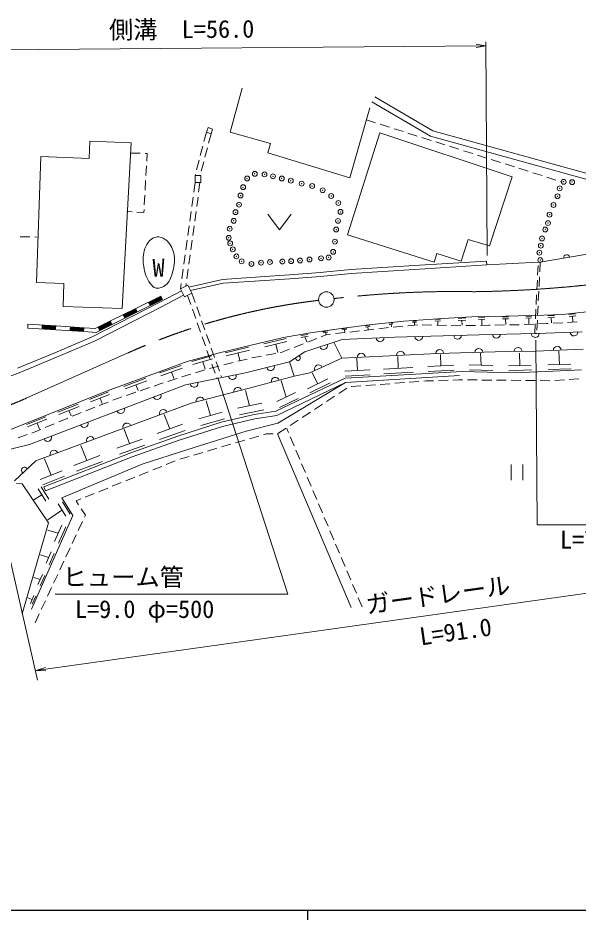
# Model space of a CAD drawing. Units: millimetres, scale not verified. Extents: x 40000 to 680000, y 20000 to 380000.
# Drawn here: x 138168 to 195986, y 204000 to 296915 of the extents above; entities that cross this region are included whole.
import ezdxf
from ezdxf.enums import TextEntityAlignment as Align

# ---------------------------------------------------------------- set-up
doc = ezdxf.new("R2010")
doc.units = ezdxf.units.MM
doc.header["$LTSCALE"] = 1000
doc.header["$PDMODE"] = 32
doc.header["$PDSIZE"] = 500
doc.linetypes.add('CHAIN', pattern=[18.5, 12, -1.5, 3.5, -1.5])
for name, color, linetype, lineweight in [('M-BGD', 7, 'Continuous', 13), ('M-BMK', 2, 'CHAIN', 13), ('M-BMK-SRVR', 3, 'Continuous', 13), ('M-STR-HTXT', 7, 'Continuous', 13), ('M-TTL-BAND', 7, 'Continuous', 25)]:
    doc.layers.add(name, color=color, linetype=linetype, lineweight=lineweight)
doc.layers.add('M-BGD-HTXT', color=7, linetype='Continuous')
doc.styles.add('ＭＳ ゴシック', font='')
doc.styles.get('ＭＳ ゴシック').set_extended_font_data('MS Gothic')

# ---------------------------------------------------------------- blocks, each defined once
blk = doc.blocks.new('田')
at = {"color": 7, "linetype": 'Continuous', "lineweight": 13}
for p, q in [((-0.75, 2), (-0.75, 0)), ((0.75, 0), (0.75, 2))]:
    blk.add_line(p, q, dxfattribs=at)
blk = doc.blocks.new('畑')
at = {"color": 7, "linetype": 'Continuous', "lineweight": 13}
for p, q in [((-1.5, 2), (0, 0)), ((0, 0), (1.5, 2))]:
    blk.add_line(p, q, dxfattribs=at)
blk = doc.blocks.new('open_arrow')
at = {"color": 0, "linetype": 'Continuous', "lineweight": -2}
blk.add_lwpolyline([(7.5, 1.25), (0, 0), (7.5, -1.25)], dxfattribs=at)

msp = doc.modelspace()

# ---------------------------------------------------------------- linework, layer by layer
at = {"layer": 'M-BGD'}
for p, q in [((160018, 285169), (161286, 289691)), ((180696, 284731), (174626, 288290)), ((180932, 285288), (174929, 288808)), ((174430, 287651), (172359, 280457)), ((174072, 286422), (175025, 286120)), ((157587, 285164), (157749, 285637)), ((157749, 285637), (158222, 285475)), ((158222, 285475), (158060, 285002)), ((175502, 285969), (176455, 285667)), ((176932, 285515), (177885, 285213)), ((202496, 279323), (180932, 285288)), ((157587, 285164), (157335, 284196)), ((158060, 285002), (157587, 285164)), ((158060, 285002), (157808, 284034)), ((164174, 283975), (160018, 285169)), ((172134, 274589), (175463, 285081)), ((175463, 285081), (189109, 280554)), ((178361, 285062), (179315, 284760)), ((179791, 284609), (180745, 284307)), ((202294, 278756), (180696, 284731)), ((145562, 284217), (145501, 282458)), ((149815, 284046), (145562, 284217)), ((148889, 266979), (149815, 284046)), ((157209, 283712), (156957, 282745)), ((157682, 283550), (157430, 282583)), ((163905, 283029), (164174, 283975)), ((181221, 284155), (182174, 283853)), ((182651, 283702), (183604, 283400)), ((140519, 282642), (140065, 269658)), ((145501, 282458), (140519, 282642)), ((149769, 283007), (150769, 282982)), ((149769, 283007), (150769, 282982)), ((151269, 282969), (151481, 282964)), ((151269, 282969), (151481, 282964)), ((151481, 282964), (151437, 282178)), ((151481, 282964), (151437, 282178)), ((172359, 280457), (163905, 283029)), ((184081, 283249), (185034, 282947)), ((185511, 282795), (186464, 282493)), ((151408, 281679), (151351, 280680)), ((151408, 281679), (151351, 280680)), ((156831, 282261), (156578, 281293)), ((157304, 282099), (157051, 281131)), ((186941, 282342), (187894, 282040)), ((188370, 281889), (189324, 281586)), ((156452, 280809), (156418, 280677)), ((156418, 280677), (156994, 280677)), ((156418, 279964), (156418, 280677)), ((156994, 280677), (156994, 279964)), ((189800, 281435), (190753, 281133)), ((191230, 280982), (192183, 280680)), ((151323, 280181), (151266, 279183)), ((151323, 280181), (151266, 279183)), ((156418, 279964), (156281, 278973)), ((156994, 279964), (156418, 279964)), ((156922, 279964), (156786, 278973)), ((189109, 280554), (186764, 273455)), ((192660, 280529), (193613, 280226)), ((194090, 280075), (194302, 280008)), ((151238, 278683), (151181, 277685)), ((151238, 278683), (151181, 277685)), ((156213, 278478), (156077, 277487)), ((156718, 278478), (156582, 277487)), ((149927, 276949), (149396, 276971)), ((149927, 276949), (149396, 276971)), ((151137, 276897), (150427, 276927)), ((151137, 276897), (150427, 276927)), ((151153, 277186), (151137, 276897)), ((151153, 277186), (151137, 276897)), ((156009, 276992), (155873, 276001)), ((156514, 276992), (156377, 276001)), ((155805, 275506), (155668, 274515)), ((156309, 275506), (156173, 274515)), ((138390, 274391), (139390, 274372)), ((138390, 274391), (139390, 274372)), ((139890, 274362), (140155, 274357)), ((139890, 274362), (140155, 274357)), ((181047, 271763), (172134, 274589)), ((184549, 274113), (183838, 271871)), ((186764, 273455), (184549, 274113)), ((155600, 274020), (155464, 273029)), ((156105, 274020), (155969, 273029)), ((155396, 272534), (155260, 271543)), ((155901, 272534), (155764, 271543)), ((181332, 272665), (181047, 271763)), ((183838, 271871), (181332, 272665)), ((191988, 271769), (197842, 272750)), ((172479, 271002), (179007, 271414)), ((179007, 271414), (186450, 271877)), ((186474, 271478), (179032, 271015)), ((186450, 271877), (186474, 271478)), ((191789, 271781), (186474, 271478)), ((191722, 270413), (191771, 271412)), ((191988, 271769), (191789, 271781)), ((191988, 271769), (191939, 270770)), ((155192, 271048), (155055, 270057)), ((155696, 271048), (155560, 270057)), ((163590, 270272), (166163, 270455)), ((166163, 270455), (169296, 270690)), ((169296, 270690), (172479, 271002)), ((172511, 270603), (169330, 270291)), ((179032, 271015), (172511, 270603)), ((140065, 269658), (142895, 269559)), ((142895, 269559), (142812, 267192)), ((154987, 269562), (154912, 269012)), ((155492, 269562), (155454, 269288)), ((155771, 269205), (159258, 269996)), ((159316, 269598), (155958, 268837)), ((159258, 269996), (163590, 270272)), ((163617, 269873), (159316, 269598)), ((166193, 270056), (163617, 269873)), ((169330, 270291), (166193, 270056)), ((191648, 268915), (191697, 269914)), ((191915, 270270), (191866, 269272)), ((155011, 268817), (152723, 267624)), ((154912, 269012), (155672, 269399)), ((155337, 268177), (154912, 269012)), ((156097, 268563), (155337, 268177)), ((155672, 269399), (156097, 268563)), ((156097, 268563), (156429, 267620)), ((191841, 268772), (191792, 267773)), ((152723, 267624), (145825, 264064)), ((150296, 266995), (152896, 268277)), ((150473, 266636), (153073, 267918)), ((151614, 267600), (152914, 268241)), ((151631, 267564), (152932, 268205)), ((151649, 267528), (152949, 268170)), ((151667, 267492), (152967, 268134)), ((151685, 267457), (152985, 268098)), ((151702, 267421), (153002, 268062)), ((151720, 267385), (153020, 268026)), ((151738, 267349), (153038, 267990)), ((151755, 267313), (153056, 267954)), ((152896, 268277), (153073, 267918)), ((152953, 267180), (155238, 268371)), ((155648, 268335), (155980, 267391)), ((191574, 267417), (191623, 268415)), ((142812, 267192), (148889, 266979)), ((146037, 263611), (152953, 267180)), ((147695, 265712), (150296, 266995)), ((149013, 266317), (150314, 266959)), ((149031, 266282), (150331, 266923)), ((149049, 266246), (150349, 266887)), ((149066, 266210), (150367, 266851)), ((149084, 266174), (150384, 266815)), ((149102, 266138), (150402, 266779)), ((149120, 266102), (150420, 266743)), ((149137, 266066), (150437, 266708)), ((149155, 266030), (150455, 266672)), ((156146, 266920), (156478, 265977)), ((156595, 267149), (156928, 266205)), ((191501, 265919), (191550, 266917)), ((191768, 267274), (191719, 266275)), ((194278, 266369), (198017, 266787)), ((147872, 265353), (150473, 266636)), ((177922, 265689), (181935, 265950)), ((181127, 265845), (181707, 265883)), ((181935, 265950), (184956, 266120)), ((183518, 265976), (184310, 266016)), ((183527, 265752), (184320, 265792)), ((183924, 265772), (183935, 265271)), ((184956, 266120), (188446, 266186)), ((185637, 266076), (186283, 266096)), ((185645, 265861), (186291, 265881)), ((185968, 265871), (185981, 265294)), ((188100, 266121), (188719, 266128)), ((188108, 265914), (188727, 265922)), ((188418, 265918), (188434, 265340)), ((188446, 266186), (192369, 266303)), ((190511, 265994), (191103, 266014)), ((190512, 266191), (191104, 266211)), ((190807, 266004), (190830, 265401)), ((191694, 265776), (191645, 264777)), ((192369, 266303), (194278, 266369)), ((192776, 266033), (193470, 266057)), ((192777, 266256), (193472, 266280)), ((193123, 266045), (193152, 265521)), ((194942, 266376), (195626, 266456)), ((194964, 266148), (195647, 266227)), ((195306, 266188), (195340, 265616)), ((139191, 265371), (139166, 264972)), ((139166, 264972), (142060, 264791)), ((139191, 265371), (142085, 265190)), ((140616, 264921), (142063, 264831)), ((140618, 264961), (142065, 264871)), ((140621, 265001), (142068, 264911)), ((140623, 265041), (142070, 264950)), ((140626, 265081), (142073, 264990)), ((140628, 265121), (142075, 265030)), ((140631, 265161), (142078, 265070)), ((140633, 265201), (142080, 265110)), ((140636, 265241), (142083, 265150)), ((142085, 265190), (144979, 265009)), ((143514, 264820), (144961, 264729)), ((143517, 264860), (144964, 264769)), ((143519, 264900), (144966, 264809)), ((143522, 264940), (144969, 264849)), ((143524, 264979), (144971, 264889)), ((143527, 265019), (144974, 264929)), ((143529, 265059), (144976, 264969)), ((144979, 265009), (146124, 264937)), ((146124, 264937), (147695, 265712)), ((146205, 264531), (147872, 265353)), ((146413, 265035), (147713, 265676)), ((146431, 264999), (147731, 265640)), ((146448, 264963), (147749, 265604)), ((146466, 264927), (147766, 265568)), ((146484, 264891), (147784, 265533)), ((146501, 264855), (147802, 265497)), ((146519, 264819), (147819, 265461)), ((146537, 264784), (147837, 265425)), ((146554, 264748), (147855, 265389)), ((156644, 265505), (156976, 264562)), ((157094, 265734), (157426, 264791)), ((168312, 264473), (171724, 264983)), ((171560, 264899), (172047, 264970)), ((171582, 264782), (172069, 264852)), ((171724, 264983), (174352, 265310)), ((171825, 264817), (171860, 264532)), ((173855, 264741), (174849, 264854)), ((173974, 265206), (174438, 265262)), ((173986, 265086), (174449, 265142)), ((174218, 265114), (174258, 264820)), ((174352, 265310), (177922, 265689)), ((175345, 264911), (176339, 265025)), ((176412, 265472), (176791, 265515)), ((176430, 265361), (176809, 265404)), ((176620, 265383), (176658, 265095)), ((176836, 265080), (177832, 265169)), ((178330, 265214), (179326, 265304)), ((178810, 265692), (179245, 265722)), ((178816, 265569), (179251, 265599)), ((179033, 265584), (179047, 265297)), ((179825, 265312), (180824, 265285)), ((181138, 265693), (181717, 265730)), ((181324, 265272), (181430, 265269)), ((181428, 265712), (181430, 265299)), ((181430, 265269), (182324, 265244)), ((182824, 265231), (183346, 265216)), ((183346, 265216), (183823, 265224)), ((184323, 265232), (185323, 265247)), ((185823, 265255), (186712, 265269)), ((186712, 265269), (186823, 265270)), ((187323, 265278), (188323, 265294)), ((188823, 265301), (189823, 265317)), ((190322, 265333), (191321, 265381)), ((191427, 264420), (191476, 265419)), ((191821, 265405), (192654, 265445)), ((192654, 265445), (192820, 265453)), ((193319, 265477), (194318, 265525)), ((194817, 265549), (195230, 265569)), ((195230, 265569), (195816, 265606)), ((145825, 264064), (141948, 262425)), ((142060, 264791), (144954, 264609)), ((143509, 264740), (144956, 264649)), ((143512, 264780), (144959, 264689)), ((144954, 264609), (146205, 264531)), ((157143, 264090), (157475, 263147)), ((157592, 264319), (157924, 263376)), ((162324, 263257), (165697, 264042)), ((163511, 263360), (165801, 263907)), ((165697, 264042), (168312, 264473)), ((167322, 264199), (168051, 264326)), ((167357, 264007), (168087, 264134)), ((167722, 264070), (167925, 263556)), ((168025, 263529), (168957, 263891)), ((169423, 264073), (170010, 264301)), ((169587, 264599), (170060, 264678)), ((169606, 264482), (170079, 264560)), ((169843, 264521), (169919, 264295)), ((170010, 264301), (170378, 264343)), ((170874, 264400), (171868, 264514)), ((177014, 264038), (171592, 263809)), ((172365, 264570), (173358, 264684)), ((185682, 264296), (177014, 264038)), ((191427, 264420), (185682, 264296)), ((191627, 264408), (191427, 264420)), ((196320, 264593), (191627, 264408)), ((142141, 261963), (146037, 263611)), ((158794, 262407), (162324, 263257)), ((159529, 262421), (161928, 263004)), ((163598, 263046), (165887, 263592)), ((164743, 263319), (164941, 262459)), ((166627, 262985), (167559, 263347)), ((171592, 263809), (167727, 262535)), ((171534, 261884), (170724, 263523)), ((141948, 262425), (138116, 260835)), ((155617, 261518), (158794, 262407)), ((156068, 261518), (158101, 262100)), ((157641, 262675), (157973, 261732)), ((158090, 262904), (158423, 261961)), ((159619, 262117), (162018, 262701)), ((160819, 262409), (161020, 261678)), ((162459, 261939), (163259, 262088)), ((163751, 262180), (164734, 262363)), ((165225, 262455), (165304, 262470)), ((165304, 262470), (166161, 262803)), ((167727, 262535), (166146, 261485)), ((171534, 261884), (181404, 262367)), ((177351, 260837), (177323, 262058)), ((181404, 262367), (188561, 262558)), ((181749, 261088), (181713, 262259)), ((185891, 261149), (185838, 262376)), ((188561, 262558), (191501, 262613)), ((189898, 261108), (189847, 262379)), ((191501, 262613), (196408, 262795)), ((193966, 261228), (193905, 262613)), ((138297, 260368), (142141, 261963)), ((152765, 260360), (154977, 261133)), ((153355, 260721), (155617, 261518)), ((156191, 261210), (158225, 261792)), ((157208, 261501), (157446, 260774)), ((158139, 261261), (158471, 260317)), ((158589, 261489), (158921, 260546)), ((159364, 261183), (160333, 261432)), ((160818, 261551), (161791, 261781)), ((166146, 261485), (161623, 260354)), ((162278, 261896), (162459, 261939)), ((166616, 260029), (166146, 261485)), ((168260, 260373), (171534, 261884)), ((173142, 260602), (173091, 261868)), ((183084, 261159), (180413, 261017)), ((187102, 261105), (184681, 261193)), ((191057, 261144), (188739, 261073)), ((195153, 261264), (192780, 261193)), ((134806, 259113), (138297, 260368)), ((147001, 258367), (153355, 260721)), ((152883, 260068), (155095, 260841)), ((153989, 260454), (154223, 259788)), ((155040, 259941), (155996, 260234)), ((161623, 260354), (155422, 259118)), ((156474, 260380), (157431, 260673)), ((157912, 260808), (158880, 261058)), ((166616, 260029), (168260, 260373)), ((169064, 259226), (168494, 260374)), ((174416, 260673), (171867, 260532)), ((171883, 259808), (183951, 260516)), ((178867, 260921), (175834, 260753)), ((178919, 260418), (175887, 260250)), ((183113, 260653), (180442, 260511)), ((183951, 260516), (186542, 260423)), ((187106, 260598), (184686, 260685)), ((186542, 260423), (190111, 260397)), ((191087, 260657), (188769, 260587)), ((190111, 260397), (192582, 260514)), ((192582, 260514), (196230, 260658)), ((195182, 260780), (192810, 260708)), ((149078, 258968), (151339, 259815)), ((149196, 258710), (151456, 259557)), ((152820, 259220), (153137, 259326)), ((153611, 259484), (154329, 259724)), ((154329, 259724), (154562, 259795)), ((158637, 259846), (158655, 259795)), ((159087, 260075), (159127, 259961)), ((162001, 258774), (166616, 260029)), ((164725, 256407), (171883, 259808)), ((171911, 259359), (164859, 255973)), ((164933, 255172), (171911, 259359)), ((165794, 257874), (165294, 259560)), ((170114, 259735), (168014, 258717)), ((170355, 259324), (168256, 258307)), ((174448, 260152), (171900, 260011)), ((171911, 259359), (183656, 260086)), ((175505, 259170), (176502, 259245)), ((177001, 259283), (177998, 259357)), ((178497, 259395), (179494, 259470)), ((179993, 259507), (180221, 259524)), ((180221, 259524), (180992, 259552)), ((181491, 259571), (182490, 259607)), ((182990, 259626), (183605, 259648)), ((183605, 259648), (183990, 259644)), ((184490, 259639), (185490, 259629)), ((185990, 259623), (186990, 259613)), ((187490, 259608), (188489, 259597)), ((188989, 259592), (189989, 259582)), ((190489, 259577), (191489, 259566)), ((191989, 259561), (192989, 259551)), ((193488, 259583), (194486, 259648)), ((194985, 259681), (195983, 259746)), ((134808, 253507), (147001, 258367)), ((155422, 259118), (139350, 252987)), ((145542, 257616), (147496, 258397)), ((149349, 258042), (150296, 258363)), ((150326, 259134), (150550, 258530)), ((150769, 258524), (151716, 258845)), ((152190, 259006), (152820, 259220)), ((156005, 257242), (162001, 258774)), ((162040, 256975), (161613, 258542)), ((166755, 258328), (164832, 257421)), ((171222, 258236), (172057, 258785)), ((172514, 258946), (173511, 259021)), ((174009, 259058), (175007, 259133)), ((145653, 257361), (147606, 258141)), ((146629, 257751), (146855, 257191)), ((147938, 257534), (148539, 257767)), ((148539, 257767), (148875, 257881)), ((157996, 255963), (157545, 257496)), ((167029, 257712), (165106, 256804)), ((169968, 257412), (170804, 257961)), ((139992, 251305), (156005, 257242)), ((142284, 256310), (144355, 257124)), ((142385, 256089), (144456, 256903)), ((143420, 256496), (143661, 255941)), ((145140, 256452), (146072, 256813)), ((146539, 256993), (147471, 257354)), ((163299, 257228), (160781, 256722)), ((163507, 256547), (160988, 256041)), ((168715, 256587), (169551, 257137)), ((139047, 255034), (141034, 255834)), ((139150, 254792), (141137, 255592)), ((142363, 255316), (143286, 255703)), ((143747, 255896), (144288, 256123)), ((144288, 256123), (144673, 256272)), ((153817, 254599), (153227, 256060)), ((159202, 256310), (156790, 255615)), ((159435, 255641), (157023, 254947)), ((159114, 255281), (162495, 256067)), ((162580, 255625), (159234, 254847)), ((162495, 256067), (164725, 256407)), ((164859, 255973), (162580, 255625)), ((167462, 255763), (168297, 256313)), ((140144, 255192), (140389, 254577)), ((140980, 254736), (141902, 255123)), ((155129, 255070), (152505, 254129)), ((154628, 253849), (159114, 255281)), ((159234, 254847), (154772, 253423)), ((161684, 254371), (164933, 255172)), ((164955, 254115), (165791, 254664)), ((166030, 254226), (165862, 254624)), ((166208, 254939), (167044, 255488)), ((138173, 253683), (139123, 253997)), ((139597, 254156), (140519, 254543)), ((149663, 253068), (149091, 254554)), ((149787, 252128), (154628, 253849)), ((155386, 254423), (152762, 253482)), ((155666, 252472), (161684, 254371)), ((162033, 253571), (162993, 253851)), ((163473, 253991), (163745, 254071)), ((163745, 254071), (164461, 254086)), ((164925, 254095), (172502, 236199)), ((166615, 252845), (166225, 253766)), ((139350, 252987), (135786, 252115)), ((145259, 251320), (144628, 252883)), ((150958, 253545), (148369, 252591)), ((151228, 252923), (148640, 251970)), ((154772, 253423), (149945, 251707)), ((159153, 252730), (160113, 253010)), ((160593, 253150), (161553, 253431)), ((140831, 248612), (149787, 252128)), ((146600, 251832), (143917, 250808)), ((150976, 250939), (155666, 252472)), ((156274, 251888), (157233, 252169)), ((157713, 252309), (158673, 252589)), ((167200, 251464), (166810, 252385)), ((137803, 249243), (139992, 251305)), ((141584, 249827), (140889, 251500)), ((149945, 251707), (140995, 248193)), ((146871, 251246), (144188, 250222)), ((148848, 250070), (150976, 250939)), ((153439, 250918), (154366, 251292)), ((154834, 251468), (155794, 251748)), ((167784, 250083), (167395, 251003)), ((142707, 250281), (140461, 249373)), ((142693, 247485), (148848, 250070)), ((150656, 249797), (151583, 250171)), ((152047, 250358), (152975, 250731)), ((142969, 249735), (140723, 248828)), ((147873, 248676), (148801, 249050)), ((149264, 249237), (150192, 249610)), ((168369, 248701), (167979, 249622)), ((138004, 248957), (138593, 248938)), ((138593, 248938), (141309, 244896)), ((140238, 248419), (141026, 247159)), ((140548, 248613), (141335, 247353)), ((140831, 248612), (140995, 248193)), ((146482, 248116), (147409, 248490)), ((168954, 247320), (168564, 248241)), ((140632, 247789), (139813, 247287)), ((143814, 245677), (142693, 247485)), ((144150, 247177), (144627, 247369)), ((144415, 246769), (144150, 247177)), ((145090, 247555), (146018, 247929)), ((142314, 246857), (143081, 245586)), ((142760, 247072), (143527, 245801)), ((145107, 245706), (144687, 246350)), ((169539, 245939), (169149, 246860)), ((139546, 236012), (143814, 245677)), ((142698, 246222), (141243, 245226)), ((145009, 245496), (145107, 245706)), ((170124, 244557), (169734, 245478)), ((141309, 244896), (138611, 235525)), ((142678, 244683), (141912, 243002)), ((143109, 244488), (142342, 242807)), ((144375, 244137), (144797, 245043)), ((142295, 243843), (141245, 244156)), ((143741, 242777), (144163, 243684)), ((170709, 243176), (170319, 244097)), ((171294, 241795), (170904, 242716)), ((141323, 241343), (140480, 241598)), ((141582, 241937), (141064, 240749)), ((141900, 241767), (141382, 240578)), ((143107, 241418), (143529, 242324)), ((142472, 240059), (142895, 240965)), ((171879, 240414), (171489, 241334)), ((172463, 239032), (172074, 239953)), ((140447, 239083), (139791, 239284)), ((140681, 239606), (140212, 238559)), ((140921, 239471), (140453, 238424)), ((141838, 238699), (142261, 239605)), ((141204, 237340), (141627, 238246)), ((173048, 237651), (172658, 238572)), ((139629, 237024), (139169, 237177)), ((139811, 237431), (139448, 236617)), ((139994, 237342), (139631, 236529)), ((173633, 236270), (173243, 237191)), ((140570, 235980), (140993, 236887)), ((139936, 234621), (140359, 235527))]:
    msp.add_line(p, q, dxfattribs=at)
for centre, radius, start, end in [((194721, 272227), 300, 9.51768, 189.51768), ((175481, 263973), 400, 182.41611, 2.41611), ((179479, 264111), 400, 181.70566, 1.70566), ((183477, 264230), 400, 181.70566, 1.70566), ((187476, 264335), 400, 181.24298, 1.24298), ((191475, 264421), 400, 181.24298, 262.11954), ((191474, 264417), 400, 262.11954, 289.01719), ((191474, 264402), 400, 294.68755, 2.25473), ((195471, 264560), 400, 182.25473, 2.25473), ((169659, 263172), 400, 198.2344, 18.2344), ((189710, 262575), 404, 1.67399, 180.47026), ((193751, 262692), 404, 2.73212, 181.5284), ((167022, 261881), 245, 174.35449, 72.83014), ((173553, 261979), 404, 3.40369, 182.19996), ((177591, 262177), 404, 3.40369, 182.19996), ((181628, 262369), 404, 2.11558, 181.49882), ((185669, 262477), 404, 2.12445, 180.92072), ((164192, 260999), 403, 194.42438, 13.66359), ((169135, 260777), 400, 24.77334, 204.77334), ((160271, 260087), 403, 191.64967, 10.88887), ((156322, 259300), 403, 191.64967, 10.88887), ((164683, 259502), 401, 15.31456, 195.11326), ((160811, 258469), 401, 14.42867, 194.22737), ((152517, 258013), 403, 201.26368, 20.50288), ((156929, 257478), 401, 14.42867, 194.22737), ((148755, 256577), 403, 201.26368, 20.50288), ((153142, 256180), 401, 20.44533, 200.24403), ((144993, 255142), 403, 201.26368, 20.50288), ((149385, 254787), 401, 20.44533, 200.24403), ((141231, 253707), 403, 201.26368, 20.50288), ((145628, 253394), 401, 20.44533, 200.24403), ((141871, 252001), 401, 20.44533, 200.24403), ((138838, 250337), 313, 27.14761, 239.4004)]:
    msp.add_arc(centre, radius, start, end, dxfattribs=at)
msp.add_open_spline([(152668, 274363), (152466, 274386), (152252, 274329), (152071, 274236), (151870, 274133), (151704, 273961), (151570, 273780), (151386, 273530), (151247, 273238), (151174, 272936), (151049, 272412), (151033, 271853), (151122, 271322), (151225, 270707), (151420, 270078), (151787, 269574), (151941, 269362), (152141, 269126), (152399, 269081), (152749, 269019), (153135, 269197), (153408, 269424), (153754, 269713), (153930, 270175), (154065, 270605), (154255, 271204), (154370, 271861), (154260, 272480), (154163, 273018), (153925, 273568), (153535, 273952), (153307, 274176), (152986, 274325), (152668, 274363)], degree=3, knots=[0, 0, 0, 0, 1, 1, 1, 2, 2, 2, 3, 3, 3, 4, 4, 4, 5, 5, 5, 6, 6, 6, 7, 7, 7, 8, 8, 8, 9, 9, 9, 10, 10, 10, 11, 11, 11, 11], dxfattribs=at)
for p in [(161782, 280380), (162569, 280871), (163573, 280805), (164444, 280613), (165355, 280390), (161372, 279489), (166286, 280157), (167400, 279853), (168483, 279610), (194404, 280044), (195281, 280008), (161105, 278632), (169567, 279175), (170448, 278578), (193767, 278555), (193997, 279370), (160949, 277690), (171187, 277859), (193359, 277652), (160585, 276910), (171410, 276948), (192951, 276659), (160403, 276029), (171146, 276016), (192792, 275791), (159988, 275209), (170964, 275125), (192509, 275136), (159886, 274278), (170832, 273880), (192172, 274197), (160028, 273701), (160303, 273090), (192048, 273470), (160677, 272361), (168210, 272037), (169405, 272169), (170184, 272250), (170650, 272827), (191906, 272744), (161214, 271855), (162226, 271582), (163219, 271713), (164130, 271774), (165416, 271835), (166317, 271865), (167238, 271936), (191995, 271982)]:
    msp.add_point(p, dxfattribs=at)
at = {"layer": 'M-BMK'}
msp.add_line((139008, 257741), (149430, 262385), dxfattribs=at)
for centre, radius, start, end in [((183525, 394364), 125652, 270.75451, 277.86318), ((183154, 162444), 106298, 88.9079, 96.70453), ((176899, 201344), 66937, 96.64425, 114.22832), ((106094, 334612), 83621, 289.47979, 293.17979)]:
    msp.add_arc(centre, radius, start, end, dxfattribs=at)
at = {"layer": 'M-BMK-SRVR'}
msp.add_circle((169949, 267919), 800, dxfattribs=at)
at = {"layer": 'M-STR-HTXT'}
for p, q in [((123682, 293528), (186398, 294049)), ((186395, 294452), (186517, 272443)), ((134637, 253019), (140162, 228701)), ((140023, 229691), (223380, 241399))]:
    msp.add_line(p, q, dxfattribs=at)
for points in [[(191530, 263721), (191664, 244716), (214927, 244692)], [(158762, 259839), (165963, 237559), (142010, 237559)]]:
    msp.add_lwpolyline(points, dxfattribs=at)
at = {"layer": 'M-TTL-BAND'}
for p, q in [((40000, 205000), (579000, 205000)), ((168000, 205000), (168000, 204000))]:
    msp.add_line(p, q, dxfattribs=at)

# ---------------------------------------------------------------- block references
at = {"layer": 'M-BGD', "xscale": 800, "yscale": 800}
for name, p in [('畑', (165108, 275104)), ('田', (189601, 249321))]:
    msp.add_blockref(name, p, dxfattribs=at)
at = {"layer": 'M-STR-HTXT', "xscale": 133, "yscale": 133}
for p, rotation in [((186398, 294049), 180.5), ((140023, 229691), 8)]:
    msp.add_blockref('open_arrow', p, dxfattribs=dict(at, rotation=rotation))
at = {"layer": 'M-STR-HTXT'}
for p, rotation in [((191530, 263721), 270.4), ((158762, 259839), 287.9)]:
    msp.add_blockref('open_arrow', p, dxfattribs=dict(at, rotation=rotation))

# ---------------------------------------------------------------- texts
at = {"layer": 'M-BGD-HTXT', "style": 'ＭＳ ゴシック'}
msp.add_text('W', height=1833, rotation=0.652, dxfattribs=at).set_placement((152654, 271188), align=Align.MIDDLE_CENTER)
at = {"layer": 'M-STR-HTXT', "style": 'ＭＳ ゴシック'}
for s, rotation, p in [('側溝\u3000L=56.0', 0.476, (155042, 294288)), ('ガードレール', 7.995, (181653, 236043)), ('L=91.0', 7.995, (183472, 232257))]:
    msp.add_text(s, height=1833, rotation=rotation, dxfattribs=at).set_placement(p, align=Align.BOTTOM_CENTER)
for s, p in [('L=7.5 φ=200', (208392, 241716)), ('L=9.0 φ=500', (158400, 234559))]:
    msp.add_text(s, height=1833, dxfattribs=at).set_placement(p, align=Align.BOTTOM_RIGHT)
msp.add_text('ヒューム管', height=1833, dxfattribs=at).set_placement((142760, 237859), align=Align.BOTTOM_LEFT)

doc.saveas('drawing.dxf')
